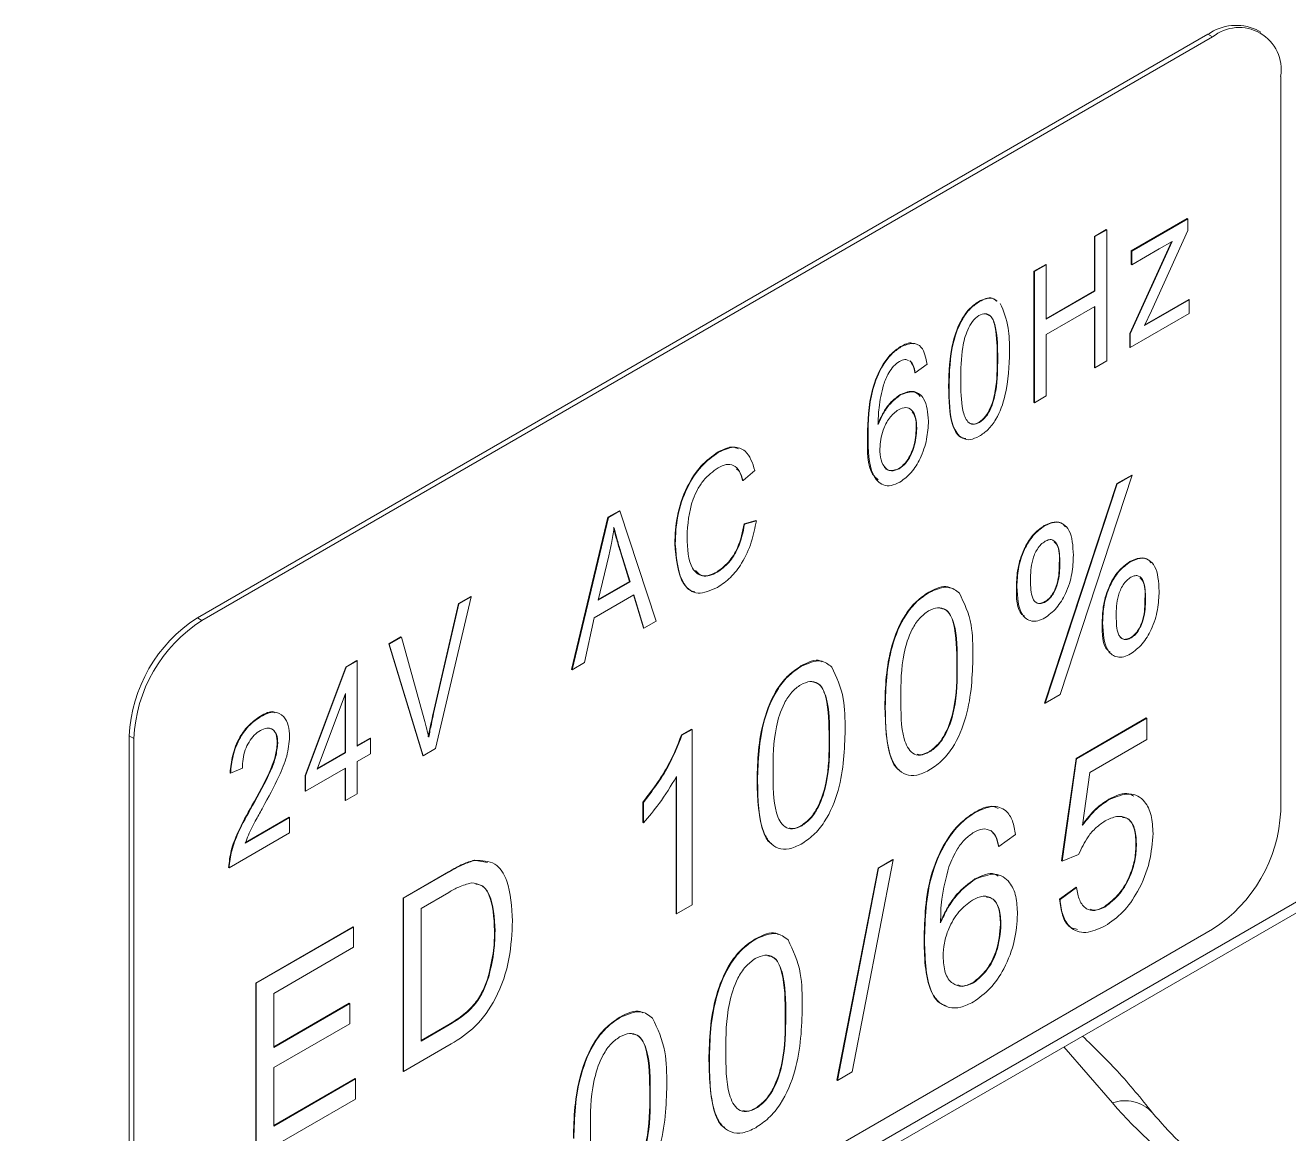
# Model space of a CAD drawing. Header units: millimetres. Extents: x 57 to 386, y 23 to 272.
# Drawn here: x 238.02 to 257.68, y 68.66 to 85.9 of the extents above; entities that cross this region are included whole.
import ezdxf

# ---------------------------------------------------------------- set-up
doc = ezdxf.new("R2010")
doc.units = ezdxf.units.MM

msp = doc.modelspace()

# ---------------------------------------------------------------- linework, layer by layer
at = {"color": 7, "lineweight": 5}
for p, q in [((256.423, 85.762), (240.697, 76.683)), ((256.423, 85.762), (256.494, 85.721)), ((257.244, 85.795), (257.173, 85.836)), ((256.494, 85.721), (240.768, 76.642)), ((257.555, 73.677), (257.555, 85.108)), ((255.229, 82.392), (256.101, 82.896)), ((255.236, 82.388), (256.108, 82.892)), ((256.108, 82.892), (256.101, 82.896)), ((256.108, 82.892), (256.108, 82.712)), ((254.657, 82.619), (254.841, 82.725)), ((254.657, 81.771), (254.657, 82.619)), ((254.664, 82.615), (254.657, 82.619)), ((254.664, 82.615), (254.848, 82.721)), ((254.664, 81.767), (254.664, 82.615)), ((254.848, 82.721), (254.841, 82.725)), ((254.848, 82.721), (254.848, 80.68)), ((256.108, 82.712), (255.543, 81.461)), ((255.206, 81.107), (255.856, 82.534)), ((255.213, 81.103), (255.868, 82.541)), ((255.229, 82.18), (255.229, 82.392)), ((255.236, 82.388), (255.229, 82.392)), ((255.666, 82.424), (255.236, 82.176)), ((255.236, 82.176), (255.236, 82.388)), ((255.868, 82.541), (255.666, 82.424)), ((253.716, 82.076), (253.9, 82.182)), ((253.716, 80.034), (253.716, 82.076)), ((253.723, 82.072), (253.716, 82.076)), ((253.723, 82.072), (253.907, 82.178)), ((253.723, 80.03), (253.723, 82.072)), ((253.907, 82.178), (253.9, 82.182)), ((253.907, 82.178), (253.907, 81.329)), ((255.236, 82.176), (255.229, 82.18)), ((252.866, 81.603), (252.859, 81.607)), ((253.907, 81.338), (254.657, 81.771)), ((253.907, 81.329), (254.664, 81.767)), ((254.664, 81.767), (254.657, 81.771)), ((255.647, 81.361), (256.124, 81.637)), ((255.654, 81.357), (256.131, 81.633)), ((256.131, 81.633), (256.124, 81.637)), ((256.131, 81.633), (256.131, 81.421)), ((254.664, 81.528), (253.907, 81.091)), ((254.657, 80.578), (254.657, 81.524)), ((254.664, 80.574), (254.664, 81.528)), ((256.131, 81.421), (255.213, 80.89)), ((255.543, 81.461), (255.434, 81.23)), ((255.434, 81.23), (255.654, 81.357)), ((255.439, 81.241), (255.647, 81.361)), ((255.654, 81.357), (255.647, 81.361)), ((253.907, 81.091), (253.907, 80.136)), ((255.206, 80.895), (255.206, 81.107)), ((255.213, 81.103), (255.206, 81.107)), ((255.213, 80.89), (255.213, 81.103)), ((251.645, 80.899), (251.638, 80.903)), ((255.213, 80.89), (255.206, 80.895)), ((251.794, 80.676), (251.786, 80.68)), ((252.052, 80.63), (251.868, 80.497)), ((253.144, 80.725), (253.151, 80.721)), ((254.848, 80.68), (254.664, 80.574)), ((251.868, 80.497), (251.861, 80.501)), ((254.664, 80.574), (254.657, 80.578)), ((252.394, 80.283), (252.387, 80.287)), ((251.644, 80.156), (251.637, 80.16)), ((253.723, 80.03), (253.716, 80.034)), ((253.907, 80.136), (253.723, 80.03)), ((251.884, 79.635), (251.891, 79.631)), ((252.862, 79.727), (252.869, 79.723)), ((251.133, 79.503), (251.126, 79.508)), ((248.809, 79.261), (248.802, 79.265)), ((249.373, 78.977), (249.189, 78.818)), ((251.612, 79.005), (251.619, 79.001)), ((255.244, 78.902), (254.121, 75.489)), ((255.005, 78.772), (255.237, 78.906)), ((255.012, 78.768), (255.244, 78.902)), ((255.244, 78.902), (255.237, 78.906)), ((249.189, 78.818), (249.182, 78.822)), ((253.882, 75.359), (255.005, 78.772)), ((253.889, 75.355), (255.012, 78.768)), ((255.012, 78.768), (255.005, 78.772)), ((247.086, 78.248), (247.265, 78.351)), ((247.093, 78.244), (247.272, 78.347)), ((247.272, 78.347), (247.265, 78.351)), ((247.272, 78.347), (247.837, 76.632)), ((246.521, 75.881), (247.086, 78.248)), ((246.528, 75.877), (247.093, 78.244)), ((247.093, 78.244), (247.086, 78.248)), ((249.205, 78.146), (249.388, 78.199)), ((249.212, 78.142), (249.205, 78.146)), ((249.212, 78.142), (249.396, 78.195)), ((249.396, 78.195), (249.388, 78.199)), ((253.881, 78.115), (253.874, 78.119)), ((247.424, 77.25), (247.276, 77.726)), ((247.276, 77.726), (247.283, 77.722)), ((247.431, 77.246), (247.283, 77.722)), ((248.133, 77.837), (248.126, 77.842)), ((247.1, 77.649), (246.934, 76.959)), ((254.11, 77.537), (254.117, 77.533)), ((255.213, 77.554), (255.206, 77.558)), ((248.786, 77.393), (248.779, 77.397)), ((246.934, 76.959), (247.431, 77.246)), ((246.936, 76.969), (247.424, 77.25)), ((247.424, 77.25), (247.431, 77.246)), ((252.085, 77.079), (252.078, 77.083)), ((253.45, 77.169), (253.443, 77.173)), ((244.367, 75.198), (244.76, 76.906)), ((244.374, 75.194), (244.767, 76.902)), ((244.958, 77.012), (244.401, 74.649)), ((244.76, 76.906), (244.951, 77.016)), ((244.767, 76.902), (244.76, 76.906)), ((244.767, 76.902), (244.958, 77.012)), ((244.958, 77.012), (244.951, 77.016)), ((247.491, 77.043), (246.874, 76.686)), ((247.639, 76.526), (247.486, 77.04)), ((247.646, 76.522), (247.491, 77.043)), ((253.887, 76.937), (253.894, 76.933)), ((255.443, 76.979), (255.45, 76.975)), ((240.697, 76.683), (240.768, 76.642)), ((246.874, 76.686), (246.719, 75.987)), ((247.646, 76.522), (247.639, 76.526)), ((247.837, 76.632), (247.646, 76.522)), ((254.784, 76.609), (254.777, 76.613)), ((243.676, 76.28), (243.865, 76.389)), ((243.683, 76.276), (243.872, 76.385)), ((243.872, 76.385), (243.865, 76.389)), ((243.872, 76.385), (244.226, 75.108)), ((255.222, 76.378), (255.229, 76.374)), ((244.205, 74.544), (243.676, 76.28)), ((243.683, 76.276), (243.676, 76.28)), ((244.212, 74.539), (243.683, 76.276)), ((242.375, 74.23), (243.005, 75.919)), ((242.382, 74.225), (243.012, 75.915)), ((243.005, 75.919), (243.178, 76.019)), ((243.012, 75.915), (243.005, 75.919)), ((243.012, 75.915), (243.185, 76.015)), ((243.185, 76.015), (243.178, 76.019)), ((243.185, 76.015), (243.185, 74.689)), ((246.719, 75.987), (246.528, 75.877)), ((250.097, 75.931), (250.09, 75.935)), ((252.516, 75.953), (252.523, 75.949)), ((246.528, 75.877), (246.521, 75.881)), ((243.002, 75.506), (242.563, 74.33)), ((243.002, 74.583), (243.002, 75.506)), ((242.995, 74.587), (242.995, 75.487)), ((251.402, 75.3), (251.395, 75.305)), ((253.889, 75.355), (253.882, 75.359)), ((254.121, 75.489), (253.889, 75.355)), ((241.684, 75.148), (241.677, 75.152)), ((244.374, 75.194), (244.367, 75.198)), ((254.371, 74.496), (255.464, 75.127)), ((254.378, 74.492), (255.471, 75.123)), ((255.471, 75.123), (255.464, 75.127)), ((255.471, 75.123), (255.471, 74.789)), ((248.231, 74.862), (248.388, 74.952)), ((248.238, 74.858), (248.396, 74.948)), ((248.396, 74.948), (248.388, 74.952)), ((248.396, 74.948), (248.396, 72.219)), ((239.636, 74.846), (239.636, 63.414)), ((239.636, 74.846), (239.707, 74.805)), ((239.707, 74.805), (239.707, 63.374)), ((241.948, 74.733), (241.941, 74.737)), ((243.185, 74.698), (243.385, 74.813)), ((243.185, 74.689), (243.392, 74.809)), ((243.392, 74.809), (243.385, 74.813)), ((243.392, 74.809), (243.392, 74.57)), ((248.238, 74.858), (248.231, 74.862)), ((250.528, 74.805), (250.535, 74.801)), ((255.471, 74.789), (254.587, 74.279)), ((242.563, 74.33), (243.002, 74.583)), ((242.567, 74.34), (242.995, 74.587)), ((242.995, 74.587), (243.002, 74.583)), ((243.392, 74.57), (243.185, 74.451)), ((244.212, 74.539), (244.205, 74.544)), ((244.401, 74.649), (244.212, 74.539)), ((252.083, 74.601), (252.09, 74.597)), ((241.397, 74.346), (241.213, 74.267)), ((243.002, 74.345), (242.382, 73.987)), ((242.995, 73.845), (242.995, 74.341)), ((243.002, 73.841), (243.002, 74.345)), ((243.185, 74.451), (243.185, 73.947)), ((254.146, 72.902), (254.371, 74.496)), ((254.153, 72.898), (254.378, 74.492)), ((254.378, 74.492), (254.371, 74.496)), ((241.213, 74.267), (241.206, 74.271)), ((242.375, 73.991), (242.375, 74.23)), ((242.382, 74.225), (242.375, 74.23)), ((242.382, 73.987), (242.382, 74.225)), ((248.146, 72.083), (248.146, 74.203)), ((248.153, 72.079), (248.153, 74.214)), ((249.414, 74.153), (249.407, 74.157)), ((254.587, 74.279), (254.471, 73.456)), ((242.382, 73.987), (242.375, 73.991)), ((243.185, 73.947), (243.002, 73.841)), ((241.553, 73.762), (241.546, 73.766)), ((243.002, 73.841), (242.995, 73.845)), ((247.631, 73.5), (247.631, 73.815)), ((247.638, 73.811), (247.631, 73.815)), ((247.638, 73.496), (247.638, 73.811)), ((254.886, 73.857), (254.879, 73.861)), ((241.443, 73.18), (242.132, 73.577)), ((241.447, 73.19), (242.125, 73.581)), ((242.132, 73.577), (242.125, 73.581)), ((242.132, 73.577), (242.132, 73.339)), ((252.801, 73.656), (252.794, 73.66)), ((242.132, 73.339), (241.19, 72.795)), ((247.638, 73.496), (247.631, 73.5)), ((250.095, 73.453), (250.102, 73.449)), ((253.052, 73.369), (253.045, 73.373)), ((253.427, 73.312), (253.17, 73.127)), ((255.31, 73.167), (255.303, 73.171)), ((237.901, 60.779), (259.219, 73.086)), ((253.17, 73.127), (253.163, 73.131)), ((254.411, 73.004), (254.153, 72.898)), ((237.797, 60.551), (259.116, 72.857)), ((241.19, 72.795), (241.183, 72.799)), ((245.005, 72.915), (245.213, 72.877)), ((245.012, 72.911), (245.005, 72.915)), ((250.65, 69.49), (251.289, 72.792)), ((250.657, 69.486), (251.296, 72.787)), ((251.527, 72.921), (250.888, 69.62)), ((251.289, 72.792), (251.52, 72.925)), ((251.296, 72.787), (251.289, 72.792)), ((251.296, 72.787), (251.527, 72.921)), ((251.527, 72.921), (251.52, 72.925)), ((254.153, 72.898), (254.146, 72.902)), ((243.897, 72.325), (244.606, 72.734)), ((243.904, 72.321), (244.613, 72.73)), ((244.613, 72.73), (244.606, 72.734)), ((252.801, 72.617), (252.794, 72.621)), ((244.609, 72.413), (244.177, 72.163)), ((254.114, 72.307), (254.371, 72.492)), ((254.121, 72.303), (254.378, 72.488)), ((254.378, 72.488), (254.371, 72.492)), ((243.897, 69.63), (243.897, 72.325)), ((243.904, 72.321), (243.897, 72.325)), ((243.904, 69.626), (243.904, 72.321)), ((244.177, 72.163), (244.177, 70.099)), ((248.396, 72.219), (248.153, 72.079)), ((254.121, 72.303), (254.114, 72.307)), ((254.818, 72.185), (254.811, 72.189)), ((248.153, 72.079), (248.146, 72.083)), ((240.768, 62.761), (256.494, 71.84)), ((241.606, 71.002), (243.122, 71.877)), ((241.613, 70.998), (243.129, 71.873)), ((243.129, 71.873), (243.122, 71.877)), ((243.129, 71.873), (243.129, 71.558)), ((245.322, 71.818), (245.329, 71.814)), ((253.195, 71.919), (253.202, 71.915)), ((249.389, 71.686), (249.382, 71.69)), ((252.013, 71.661), (252.006, 71.665)), ((243.129, 71.558), (241.886, 70.841)), ((241.606, 68.308), (241.606, 71.002)), ((241.613, 70.998), (241.606, 71.002)), ((241.613, 68.304), (241.613, 70.998)), ((245.224, 71.103), (245.231, 71.099)), ((252.769, 71.01), (252.776, 71.006)), ((241.886, 70.841), (241.886, 70.001)), ((241.886, 70.009), (243.061, 70.687)), ((241.886, 70.001), (243.068, 70.683)), ((243.068, 70.683), (243.061, 70.687)), ((243.068, 70.683), (243.068, 70.368)), ((247.28, 70.469), (247.273, 70.473)), ((249.846, 70.492), (249.853, 70.488)), ((243.068, 70.368), (241.886, 69.686)), ((244.177, 70.107), (244.609, 70.356)), ((244.177, 70.099), (244.617, 70.352)), ((244.609, 70.356), (244.617, 70.352)), ((244.645, 70.054), (243.904, 69.626)), ((248.664, 69.8), (248.657, 69.804)), ((241.886, 69.686), (241.886, 68.776)), ((243.904, 69.626), (243.897, 69.63)), ((250.888, 69.62), (250.657, 69.486)), ((241.886, 68.784), (243.152, 69.515)), ((241.886, 68.776), (243.159, 69.511)), ((243.159, 69.511), (243.152, 69.515)), ((243.159, 69.511), (243.159, 69.196)), ((250.657, 69.486), (250.65, 69.49)), ((247.737, 69.275), (247.744, 69.271)), ((243.159, 69.196), (241.613, 68.304)), ((249.387, 69.058), (249.394, 69.054))]:
    msp.add_line(p, q, dxfattribs=at)
at = {"color": 8, "lineweight": 5}
msp.add_line((254.936, 69.138), (254.18, 70.008), dxfattribs=at)
at = {"color": 7, "lineweight": 5}
for centre, radius, start, end in [((256.863, 85.148), 0.754, 65.6931, 125.6175), ((256.908, 85.213), 0.655, 350.7862, 129.2033), ((241.939, 74.741), 2.305, 122.6055, 177.3946), ((242.01, 74.7), 2.305, 122.6055, 177.3946), ((255.252, 73.781), 2.305, 302.6056, 357.3944)]:
    msp.add_arc(centre, radius, start, end, dxfattribs=at)
at = {"color": 8, "lineweight": 5}
for centre, radius, start, end in [((255.133, 68.59), 0.582, 42.7503, 109.773), ((260.383, 73.867), 7.214, 220.9669, 249.7411)]:
    msp.add_arc(centre, radius, start, end, dxfattribs=at)
at = {"color": 7, "lineweight": 5}
for points, knots in [([(252.387, 80.287), (252.393, 80.51), (252.401, 80.845), (252.553, 81.289), (252.716, 81.51), (252.811, 81.575), (252.859, 81.607)], [0, 0, 0, 0, 0.500825, 0.749966, 0.874904, 1, 1, 1, 1]), ([(252.394, 80.283), (252.4, 80.506), (252.408, 80.841), (252.56, 81.285), (252.723, 81.506), (252.818, 81.571), (252.866, 81.603)], [0, 0, 0, 0, 0.500825, 0.749966, 0.874904, 1, 1, 1, 1]), ([(252.859, 81.607), (252.895, 81.625), (252.968, 81.661), (253.069, 81.668), (253.113, 81.63), (253.133, 81.613)], [0, 0, 0, 0, 0.3457415, 0.6911327, 1, 1, 1, 1]), ([(252.866, 81.603), (252.902, 81.621), (252.975, 81.657), (253.076, 81.664), (253.12, 81.626), (253.141, 81.609)], [0, 0, 0, 0, 0.3457415, 0.6911327, 1, 1, 1, 1]), ([(253.151, 80.721), (253.151, 80.886), (253.15, 81.134), (253.07, 81.367), (252.966, 81.43), (252.894, 81.401), (252.858, 81.387)], [0, 0, 0, 0, 0.501799, 0.750891, 0.875751, 1, 1, 1, 1]), ([(253.144, 80.725), (253.143, 80.887), (253.14, 81.13), (253.07, 81.374), (252.993, 81.402), (252.972, 81.41)], [0, 0, 0, 0, 0.593064, 0.887459, 1, 1, 1, 1]), ([(253.191, 81.576), (253.242, 81.455), (253.333, 81.239), (253.334, 80.953), (253.335, 80.826)], [0, 0, 0, 0, 0.558334, 1, 1, 1, 1]), ([(252.858, 81.387), (252.823, 81.359), (252.752, 81.303), (252.656, 81.118), (252.579, 80.8), (252.578, 80.554), (252.578, 80.39)], [0, 0, 0, 0, 0.123928, 0.248889, 0.49822, 1, 1, 1, 1]), ([(251.126, 79.508), (251.13, 79.744), (251.134, 80.099), (251.316, 80.567), (251.487, 80.798), (251.588, 80.868), (251.638, 80.903)], [0, 0, 0, 0, 0.500797, 0.749811, 0.874897, 1, 1, 1, 1]), ([(251.133, 79.503), (251.137, 79.74), (251.141, 80.095), (251.323, 80.563), (251.494, 80.794), (251.595, 80.864), (251.645, 80.899)], [0, 0, 0, 0, 0.500797, 0.749811, 0.874897, 1, 1, 1, 1]), ([(251.638, 80.903), (251.704, 80.937), (251.782, 80.979), (251.835, 80.95), (251.844, 80.946)], [0, 0, 0, 0, 0.832309, 1, 1, 1, 1]), ([(251.645, 80.899), (251.707, 80.926), (251.831, 80.979), (252.002, 80.894), (252.033, 80.73), (252.052, 80.63)], [0, 0, 0, 0, 0.2800456, 0.5601428, 1, 1, 1, 1]), ([(253.335, 80.826), (253.329, 80.603), (253.32, 80.269), (253.169, 79.825), (253.006, 79.604), (252.911, 79.54), (252.863, 79.508)], [0, 0, 0, 0, 0.500803, 0.749939, 0.874878, 1, 1, 1, 1]), ([(251.623, 80.674), (251.592, 80.651), (251.529, 80.607), (251.437, 80.473), (251.398, 80.37), (251.374, 80.307)], [0, 0, 0, 0, 0.279622, 0.559604, 1, 1, 1, 1]), ([(251.762, 80.686), (251.745, 80.694), (251.706, 80.714), (251.652, 80.688), (251.623, 80.674)], [0, 0, 0, 0, 0.446316, 1, 1, 1, 1]), ([(251.861, 80.501), (251.854, 80.541), (251.84, 80.613), (251.803, 80.659), (251.786, 80.68)], [0, 0, 0, 0, 0.560705, 1, 1, 1, 1]), ([(251.868, 80.497), (251.861, 80.537), (251.847, 80.609), (251.81, 80.655), (251.794, 80.676)], [0, 0, 0, 0, 0.560705, 1, 1, 1, 1]), ([(252.862, 79.727), (252.897, 79.755), (252.968, 79.81), (253.065, 79.995), (253.143, 80.314), (253.144, 80.561), (253.144, 80.725)], [0, 0, 0, 0, 0.123982, 0.248923, 0.498254, 1, 1, 1, 1]), ([(252.869, 79.723), (252.904, 79.75), (252.975, 79.806), (253.072, 79.991), (253.15, 80.31), (253.151, 80.556), (253.151, 80.721)], [0, 0, 0, 0, 0.123982, 0.248923, 0.498254, 1, 1, 1, 1]), ([(251.374, 80.307), (251.346, 80.187), (251.295, 79.972), (251.293, 79.777), (251.292, 79.69)], [0, 0, 0, 0, 0.559041, 1, 1, 1, 1]), ([(252.656, 79.473), (252.636, 79.475), (252.536, 79.487), (252.397, 79.75), (252.391, 80.072), (252.387, 80.287)], [0, 0, 0, 0, 0.073515, 0.38099, 1, 1, 1, 1]), ([(252.863, 79.508), (252.816, 79.486), (252.721, 79.442), (252.561, 79.479), (252.399, 79.733), (252.396, 80.063), (252.394, 80.283)], [0, 0, 0, 0, 0.125011, 0.250071, 0.498952, 1, 1, 1, 1]), ([(252.578, 80.39), (252.578, 80.225), (252.579, 79.977), (252.658, 79.745), (252.761, 79.68), (252.833, 79.709), (252.869, 79.723)], [0, 0, 0, 0, 0.501775, 0.750881, 0.875779, 1, 1, 1, 1]), ([(251.285, 79.695), (251.307, 79.747), (251.351, 79.853), (251.467, 80.03), (251.573, 80.111), (251.637, 80.16)], [0, 0, 0, 0, 0.281176, 0.561978, 1, 1, 1, 1]), ([(251.292, 79.69), (251.314, 79.743), (251.358, 79.849), (251.474, 80.026), (251.58, 80.107), (251.644, 80.156)], [0, 0, 0, 0, 0.281176, 0.561978, 1, 1, 1, 1]), ([(251.637, 80.16), (251.713, 80.189), (251.842, 80.238), (251.917, 80.16), (251.947, 80.128)], [0, 0, 0, 0, 0.587786, 1, 1, 1, 1]), ([(251.644, 80.156), (251.718, 80.181), (251.865, 80.232), (252.044, 80.083), (252.063, 79.873), (252.075, 79.745)], [0, 0, 0, 0, 0.2786527, 0.5596604, 1, 1, 1, 1]), ([(251.607, 79.922), (251.558, 79.883), (251.459, 79.803), (251.338, 79.566), (251.325, 79.41), (251.317, 79.315)], [0, 0, 0, 0, 0.278781, 0.55975, 1, 1, 1, 1]), ([(251.891, 79.631), (251.889, 79.689), (251.884, 79.803), (251.825, 79.92), (251.727, 79.972), (251.647, 79.939), (251.607, 79.922)], [0, 0, 0, 0, 0.281177, 0.561008, 0.780869, 1, 1, 1, 1]), ([(251.884, 79.635), (251.883, 79.694), (251.882, 79.797), (251.838, 79.863), (251.82, 79.891)], [0, 0, 0, 0, 0.573284, 1, 1, 1, 1]), ([(251.612, 79.005), (251.646, 79.031), (251.714, 79.083), (251.79, 79.211), (251.871, 79.4), (251.879, 79.539), (251.884, 79.635)], [0, 0, 0, 0, 0.185986, 0.372943, 0.560256, 1, 1, 1, 1]), ([(251.619, 79.001), (251.653, 79.027), (251.721, 79.079), (251.797, 79.206), (251.878, 79.396), (251.886, 79.534), (251.891, 79.631)], [0, 0, 0, 0, 0.185986, 0.372943, 0.560256, 1, 1, 1, 1]), ([(252.075, 79.745), (252.069, 79.652), (252.057, 79.466), (251.965, 79.182), (251.813, 78.93), (251.69, 78.84), (251.629, 78.795)], [0, 0, 0, 0, 0.280803, 0.561114, 0.780606, 1, 1, 1, 1]), ([(252.745, 79.707), (252.75, 79.704), (252.78, 79.687), (252.824, 79.708), (252.862, 79.727)], [0, 0, 0, 0, 0.15515, 1, 1, 1, 1]), ([(251.293, 78.83), (251.261, 78.858), (251.114, 78.988), (251.121, 79.279), (251.126, 79.508)], [0, 0, 0, 0, 0.214801, 1, 1, 1, 1]), ([(251.629, 78.795), (251.582, 78.773), (251.49, 78.729), (251.327, 78.747), (251.142, 78.965), (251.137, 79.288), (251.133, 79.503)], [0, 0, 0, 0, 0.125286, 0.250518, 0.499571, 1, 1, 1, 1]), ([(248.126, 77.842), (248.132, 77.981), (248.144, 78.259), (248.285, 78.692), (248.524, 79.066), (248.709, 79.199), (248.802, 79.265)], [0, 0, 0, 0, 0.281019, 0.560858, 0.780458, 1, 1, 1, 1]), ([(248.133, 77.837), (248.139, 77.977), (248.151, 78.255), (248.292, 78.688), (248.531, 79.062), (248.716, 79.195), (248.809, 79.261)], [0, 0, 0, 0, 0.281019, 0.560858, 0.780458, 1, 1, 1, 1]), ([(248.802, 79.265), (248.883, 79.306), (249, 79.365), (249.085, 79.326), (249.111, 79.314)], [0, 0, 0, 0, 0.694857, 1, 1, 1, 1]), ([(248.809, 79.261), (248.887, 79.296), (249.045, 79.366), (249.273, 79.281), (249.335, 79.092), (249.373, 78.977)], [0, 0, 0, 0, 0.280083, 0.560196, 1, 1, 1, 1]), ([(251.317, 79.315), (251.32, 79.255), (251.326, 79.133), (251.392, 79.014), (251.492, 78.953), (251.577, 78.985), (251.619, 79.001)], [0, 0, 0, 0, 0.281068, 0.561091, 0.781245, 1, 1, 1, 1]), ([(249.189, 78.818), (249.173, 78.869), (249.141, 78.97), (249.052, 79.064), (248.93, 79.08), (248.844, 79.039), (248.801, 79.018)], [0, 0, 0, 0, 0.280771, 0.560436, 0.780016, 1, 1, 1, 1]), ([(251.386, 79.042), (251.39, 79.034), (251.411, 78.992), (251.488, 78.959), (251.571, 78.99), (251.612, 79.005)], [0, 0, 0, 0, 0.104006, 0.553431, 1, 1, 1, 1]), ([(248.801, 79.018), (248.721, 78.961), (248.601, 78.874), (248.478, 78.683), (248.342, 78.378), (248.328, 78.137), (248.317, 77.944)], [0, 0, 0, 0, 0.249483, 0.37515, 0.50097, 1, 1, 1, 1]), ([(249.182, 78.822), (249.168, 78.876), (249.149, 78.95), (249.102, 78.991), (249.088, 79.002)], [0, 0, 0, 0, 0.7218678, 1, 1, 1, 1]), ([(247.182, 78.083), (247.17, 78.003), (247.148, 77.86), (247.115, 77.714), (247.1, 77.649)], [0, 0, 0, 0, 0.55999, 1, 1, 1, 1]), ([(247.276, 77.726), (247.255, 77.792), (247.219, 77.91), (247.189, 78.033), (247.175, 78.087)], [0, 0, 0, 0, 0.560009, 1, 1, 1, 1]), ([(247.283, 77.722), (247.262, 77.788), (247.226, 77.906), (247.196, 78.029), (247.182, 78.083)], [0, 0, 0, 0, 0.560009, 1, 1, 1, 1]), ([(248.779, 77.397), (248.842, 77.442), (248.967, 77.533), (249.141, 77.816), (249.181, 78.021), (249.205, 78.146)], [0, 0, 0, 0, 0.2798, 0.559781, 1, 1, 1, 1]), ([(248.786, 77.393), (248.849, 77.438), (248.974, 77.529), (249.148, 77.812), (249.188, 78.017), (249.212, 78.142)], [0, 0, 0, 0, 0.2798, 0.559781, 1, 1, 1, 1]), ([(249.396, 78.195), (249.374, 78.085), (249.331, 77.866), (249.191, 77.55), (248.997, 77.297), (248.861, 77.204), (248.792, 77.157)], [0, 0, 0, 0, 0.280747, 0.560276, 0.780036, 1, 1, 1, 1]), ([(253.443, 77.173), (253.447, 77.265), (253.453, 77.448), (253.54, 77.731), (253.691, 77.984), (253.813, 78.074), (253.874, 78.119)], [0, 0, 0, 0, 0.2811732, 0.5609384, 0.7808373, 1, 1, 1, 1]), ([(253.45, 77.169), (253.454, 77.26), (253.46, 77.443), (253.547, 77.727), (253.698, 77.98), (253.82, 78.07), (253.881, 78.115)], [0, 0, 0, 0, 0.2811732, 0.5609384, 0.7808373, 1, 1, 1, 1]), ([(253.874, 78.119), (253.927, 78.143), (254.034, 78.19), (254.149, 78.167), (254.191, 78.115), (254.205, 78.098)], [0, 0, 0, 0, 0.403333, 0.80703, 1, 1, 1, 1]), ([(253.881, 78.115), (253.935, 78.14), (254.042, 78.188), (254.175, 78.15), (254.311, 78.007), (254.322, 77.802), (254.329, 77.658)], [0, 0, 0, 0, 0.186704, 0.373577, 0.560666, 1, 1, 1, 1]), ([(248.317, 77.944), (248.324, 77.759), (248.335, 77.483), (248.52, 77.328), (248.666, 77.333), (248.746, 77.373), (248.786, 77.393)], [0, 0, 0, 0, 0.499502, 0.748861, 0.874363, 1, 1, 1, 1]), ([(253.889, 77.875), (253.867, 77.86), (253.823, 77.83), (253.748, 77.731), (253.665, 77.527), (253.663, 77.373), (253.662, 77.27)], [0, 0, 0, 0, 0.125332, 0.250808, 0.499515, 1, 1, 1, 1]), ([(254.117, 77.533), (254.116, 77.635), (254.114, 77.787), (254.03, 77.894), (253.955, 77.906), (253.911, 77.885), (253.889, 77.875)], [0, 0, 0, 0, 0.500301, 0.749218, 0.874685, 1, 1, 1, 1]), ([(254.11, 77.537), (254.113, 77.644), (254.117, 77.784), (254.047, 77.849), (254.032, 77.864)], [0, 0, 0, 0, 0.771278, 1, 1, 1, 1]), ([(248.44, 77.087), (248.411, 77.095), (248.34, 77.115), (248.174, 77.315), (248.147, 77.608), (248.126, 77.842)], [0, 0, 0, 0, 0.118892, 0.296373, 1, 1, 1, 1]), ([(248.792, 77.157), (248.685, 77.11), (248.524, 77.038), (248.359, 77.105), (248.178, 77.304), (248.153, 77.601), (248.133, 77.837)], [0, 0, 0, 0, 0.249372, 0.375042, 0.500927, 1, 1, 1, 1]), ([(254.329, 77.658), (254.326, 77.563), (254.319, 77.374), (254.228, 77.082), (254.073, 76.823), (253.947, 76.729), (253.885, 76.682)], [0, 0, 0, 0, 0.281179, 0.560879, 0.780859, 1, 1, 1, 1]), ([(253.887, 76.937), (253.909, 76.952), (253.952, 76.982), (254.026, 77.081), (254.107, 77.282), (254.109, 77.435), (254.11, 77.537)], [0, 0, 0, 0, 0.1252676, 0.2507018, 0.499592, 1, 1, 1, 1]), ([(253.894, 76.933), (253.916, 76.948), (253.959, 76.978), (254.033, 77.077), (254.114, 77.278), (254.116, 77.431), (254.117, 77.533)], [0, 0, 0, 0, 0.1252676, 0.2507018, 0.499592, 1, 1, 1, 1]), ([(254.777, 76.613), (254.78, 76.704), (254.787, 76.887), (254.873, 77.17), (255.023, 77.422), (255.145, 77.513), (255.206, 77.558)], [0, 0, 0, 0, 0.281166, 0.560936, 0.780863, 1, 1, 1, 1]), ([(254.784, 76.609), (254.787, 76.7), (254.794, 76.883), (254.88, 77.166), (255.03, 77.418), (255.152, 77.509), (255.213, 77.554)], [0, 0, 0, 0, 0.281166, 0.560936, 0.780863, 1, 1, 1, 1]), ([(255.206, 77.558), (255.259, 77.582), (255.365, 77.629), (255.482, 77.608), (255.526, 77.555), (255.54, 77.538)], [0, 0, 0, 0, 0.400325, 0.801047, 1, 1, 1, 1]), ([(255.213, 77.554), (255.266, 77.578), (255.374, 77.627), (255.508, 77.592), (255.644, 77.449), (255.655, 77.243), (255.663, 77.099)], [0, 0, 0, 0, 0.18666, 0.373506, 0.560636, 1, 1, 1, 1]), ([(248.449, 77.42), (248.48, 77.386), (248.534, 77.328), (248.66, 77.338), (248.74, 77.377), (248.779, 77.397)], [0, 0, 0, 0, 0.398791, 0.699233, 1, 1, 1, 1]), ([(253.662, 77.27), (253.664, 77.169), (253.666, 77.041), (253.724, 76.936), (253.77, 76.907), (253.828, 76.901), (253.872, 76.922), (253.894, 76.933)], [0, 0, 0, 0, 0.4992865, 0.6243882, 0.7495974, 0.8749279, 1, 1, 1, 1]), ([(255.224, 77.316), (255.202, 77.301), (255.158, 77.271), (255.082, 77.172), (254.998, 76.968), (254.997, 76.814), (254.996, 76.71)], [0, 0, 0, 0, 0.1253519, 0.2508588, 0.4995266, 1, 1, 1, 1]), ([(255.45, 76.975), (255.449, 77.076), (255.448, 77.228), (255.365, 77.335), (255.29, 77.346), (255.246, 77.326), (255.224, 77.316)], [0, 0, 0, 0, 0.500381, 0.749207, 0.874696, 1, 1, 1, 1]), ([(255.443, 76.979), (255.446, 77.086), (255.45, 77.225), (255.381, 77.29), (255.365, 77.305)], [0, 0, 0, 0, 0.769039, 1, 1, 1, 1]), ([(251.395, 75.305), (251.403, 75.609), (251.415, 76.066), (251.654, 76.672), (251.885, 76.954), (252.014, 77.04), (252.078, 77.083)], [0, 0, 0, 0, 0.500581, 0.749495, 0.874633, 1, 1, 1, 1]), ([(251.402, 75.3), (251.41, 75.605), (251.422, 76.062), (251.661, 76.668), (251.892, 76.95), (252.021, 77.036), (252.085, 77.079)], [0, 0, 0, 0, 0.500581, 0.749495, 0.874633, 1, 1, 1, 1]), ([(252.078, 77.083), (252.188, 77.138), (252.316, 77.203), (252.399, 77.152), (252.41, 77.145)], [0, 0, 0, 0, 0.861816, 1, 1, 1, 1]), ([(252.085, 77.079), (252.191, 77.124), (252.381, 77.206), (252.503, 77.109), (252.557, 77.066)], [0, 0, 0, 0, 0.558637, 1, 1, 1, 1]), ([(253.566, 76.713), (253.553, 76.721), (253.44, 76.79), (253.442, 76.993), (253.443, 77.173)], [0, 0, 0, 0, 0.113336, 1, 1, 1, 1]), ([(253.885, 76.682), (253.848, 76.665), (253.776, 76.63), (253.645, 76.628), (253.471, 76.754), (253.458, 77.003), (253.45, 77.169)], [0, 0, 0, 0, 0.125611, 0.251166, 0.501017, 1, 1, 1, 1]), ([(255.663, 77.099), (255.659, 77.005), (255.652, 76.816), (255.562, 76.523), (255.407, 76.263), (255.281, 76.169), (255.218, 76.122)], [0, 0, 0, 0, 0.281182, 0.560899, 0.780934, 1, 1, 1, 1]), ([(252.557, 77.066), (252.63, 76.912), (252.762, 76.637), (252.764, 76.256), (252.765, 76.088)], [0, 0, 0, 0, 0.558093, 1, 1, 1, 1]), ([(253.724, 76.941), (253.737, 76.931), (253.764, 76.909), (253.821, 76.905), (253.865, 76.926), (253.887, 76.937)], [0, 0, 0, 0, 0.309739, 0.655226, 1, 1, 1, 1]), ([(255.222, 76.378), (255.244, 76.393), (255.287, 76.423), (255.36, 76.524), (255.441, 76.724), (255.442, 76.877), (255.443, 76.979)], [0, 0, 0, 0, 0.1252729, 0.250624, 0.4995395, 1, 1, 1, 1]), ([(255.229, 76.374), (255.251, 76.389), (255.295, 76.419), (255.367, 76.52), (255.448, 76.72), (255.449, 76.873), (255.45, 76.975)], [0, 0, 0, 0, 0.1252729, 0.250624, 0.4995395, 1, 1, 1, 1]), ([(252.074, 76.792), (252.025, 76.756), (251.928, 76.686), (251.778, 76.447), (251.645, 76.002), (251.645, 75.666), (251.644, 75.442)], [0, 0, 0, 0, 0.1246215, 0.2496167, 0.4983581, 1, 1, 1, 1]), ([(252.523, 75.949), (252.523, 76.176), (252.523, 76.516), (252.382, 76.809), (252.221, 76.858), (252.123, 76.814), (252.074, 76.792)], [0, 0, 0, 0, 0.501712, 0.750126, 0.875133, 1, 1, 1, 1]), ([(252.516, 75.953), (252.514, 76.176), (252.512, 76.509), (252.389, 76.812), (252.282, 76.829), (252.258, 76.833)], [0, 0, 0, 0, 0.6084341, 0.9096897, 1, 1, 1, 1]), ([(254.996, 76.71), (254.998, 76.608), (255, 76.481), (255.059, 76.377), (255.105, 76.348), (255.163, 76.342), (255.207, 76.363), (255.229, 76.374)], [0, 0, 0, 0, 0.4992461, 0.6243927, 0.7496251, 0.8749149, 1, 1, 1, 1]), ([(254.899, 76.153), (254.887, 76.161), (254.774, 76.23), (254.775, 76.433), (254.777, 76.613)], [0, 0, 0, 0, 0.1137026, 1, 1, 1, 1]), ([(255.218, 76.122), (255.182, 76.105), (255.11, 76.069), (254.979, 76.069), (254.804, 76.194), (254.792, 76.443), (254.784, 76.609)], [0, 0, 0, 0, 0.125624, 0.251194, 0.501047, 1, 1, 1, 1]), ([(255.057, 76.383), (255.071, 76.372), (255.098, 76.35), (255.156, 76.346), (255.2, 76.367), (255.222, 76.378)], [0, 0, 0, 0, 0.317273, 0.658915, 1, 1, 1, 1]), ([(249.407, 74.157), (249.415, 74.462), (249.427, 74.918), (249.666, 75.524), (249.897, 75.807), (250.026, 75.892), (250.09, 75.935)], [0, 0, 0, 0, 0.500581, 0.749494, 0.874633, 1, 1, 1, 1]), ([(249.414, 74.153), (249.422, 74.458), (249.434, 74.914), (249.673, 75.52), (249.904, 75.803), (250.033, 75.888), (250.097, 75.931)], [0, 0, 0, 0, 0.500581, 0.749494, 0.874633, 1, 1, 1, 1]), ([(250.09, 75.935), (250.2, 75.991), (250.328, 76.055), (250.411, 76.004), (250.422, 75.997)], [0, 0, 0, 0, 0.86181, 1, 1, 1, 1]), ([(250.097, 75.931), (250.203, 75.977), (250.393, 76.058), (250.515, 75.961), (250.569, 75.919)], [0, 0, 0, 0, 0.5586327, 1, 1, 1, 1]), ([(250.569, 75.919), (250.642, 75.765), (250.774, 75.489), (250.776, 75.108), (250.777, 74.94)], [0, 0, 0, 0, 0.558093, 1, 1, 1, 1]), ([(252.765, 76.088), (252.757, 75.783), (252.744, 75.327), (252.506, 74.721), (252.275, 74.44), (252.146, 74.355), (252.082, 74.312)], [0, 0, 0, 0, 0.500578, 0.749454, 0.874609, 1, 1, 1, 1]), ([(252.083, 74.601), (252.132, 74.636), (252.228, 74.707), (252.38, 74.945), (252.515, 75.392), (252.516, 75.728), (252.516, 75.953)], [0, 0, 0, 0, 0.124626, 0.2496161, 0.4983688, 1, 1, 1, 1]), ([(252.09, 74.597), (252.139, 74.632), (252.236, 74.703), (252.387, 74.941), (252.522, 75.388), (252.523, 75.724), (252.523, 75.949)], [0, 0, 0, 0, 0.124626, 0.2496161, 0.4983688, 1, 1, 1, 1]), ([(250.535, 74.801), (250.535, 75.029), (250.535, 75.369), (250.394, 75.662), (250.233, 75.711), (250.135, 75.666), (250.086, 75.644)], [0, 0, 0, 0, 0.501712, 0.750127, 0.875133, 1, 1, 1, 1]), ([(250.086, 75.644), (250.037, 75.609), (249.941, 75.538), (249.79, 75.299), (249.657, 74.854), (249.657, 74.518), (249.656, 74.294)], [0, 0, 0, 0, 0.1246215, 0.2496167, 0.4983581, 1, 1, 1, 1]), ([(250.528, 74.805), (250.526, 75.028), (250.524, 75.361), (250.401, 75.664), (250.294, 75.682), (250.27, 75.686)], [0, 0, 0, 0, 0.608435, 0.909692, 1, 1, 1, 1]), ([(251.621, 74.319), (251.609, 74.326), (251.553, 74.36), (251.415, 74.646), (251.404, 75.012), (251.395, 75.305)], [0, 0, 0, 0, 0.04871, 0.23939, 1, 1, 1, 1]), ([(251.644, 75.442), (251.644, 75.214), (251.643, 74.875), (251.784, 74.583), (251.943, 74.531), (252.041, 74.575), (252.09, 74.597)], [0, 0, 0, 0, 0.501688, 0.750131, 0.87513, 1, 1, 1, 1]), ([(241.206, 74.271), (241.215, 74.361), (241.233, 74.541), (241.337, 74.815), (241.502, 75.035), (241.619, 75.113), (241.677, 75.152)], [0, 0, 0, 0, 0.280918, 0.560105, 0.779773, 1, 1, 1, 1]), ([(241.213, 74.267), (241.222, 74.357), (241.24, 74.537), (241.345, 74.811), (241.509, 75.031), (241.626, 75.109), (241.684, 75.148)], [0, 0, 0, 0, 0.280918, 0.560105, 0.779773, 1, 1, 1, 1]), ([(241.677, 75.152), (241.752, 75.195), (241.84, 75.246), (241.899, 75.213), (241.908, 75.208)], [0, 0, 0, 0, 0.8507287, 1, 1, 1, 1]), ([(241.684, 75.148), (241.755, 75.182), (241.897, 75.249), (242.042, 75.163), (242.119, 75.018), (242.127, 74.896), (242.132, 74.835)], [0, 0, 0, 0, 0.279693, 0.558258, 0.7791, 1, 1, 1, 1]), ([(244.226, 75.108), (244.239, 75.056), (244.264, 74.963), (244.287, 74.869), (244.297, 74.827)], [0, 0, 0, 0, 0.560005, 1, 1, 1, 1]), ([(244.29, 74.831), (244.303, 74.899), (244.327, 75.021), (244.355, 75.144), (244.367, 75.198)], [0, 0, 0, 0, 0.559985, 1, 1, 1, 1]), ([(244.297, 74.827), (244.31, 74.895), (244.334, 75.017), (244.362, 75.14), (244.374, 75.194)], [0, 0, 0, 0, 0.559985, 1, 1, 1, 1]), ([(252.082, 74.312), (252.017, 74.281), (251.888, 74.219), (251.718, 74.237), (251.587, 74.327), (251.413, 74.628), (251.407, 75.002), (251.402, 75.3)], [0, 0, 0, 0, 0.124998, 0.24997, 0.375167, 0.500411, 1, 1, 1, 1]), ([(241.677, 74.932), (241.645, 74.91), (241.58, 74.866), (241.497, 74.753), (241.41, 74.572), (241.402, 74.439), (241.397, 74.346)], [0, 0, 0, 0, 0.187, 0.373857, 0.561032, 1, 1, 1, 1]), ([(241.948, 74.733), (241.945, 74.781), (241.938, 74.876), (241.87, 74.955), (241.779, 74.979), (241.711, 74.948), (241.677, 74.932)], [0, 0, 0, 0, 0.280426, 0.559942, 0.779932, 1, 1, 1, 1]), ([(241.941, 74.737), (241.937, 74.784), (241.93, 74.877), (241.88, 74.952), (241.835, 74.959), (241.826, 74.96)], [0, 0, 0, 0, 0.44602, 0.890592, 1, 1, 1, 1]), ([(250.777, 74.94), (250.769, 74.636), (250.756, 74.18), (250.518, 73.574), (250.287, 73.292), (250.158, 73.207), (250.094, 73.164)], [0, 0, 0, 0, 0.500578, 0.749454, 0.874609, 1, 1, 1, 1]), ([(241.546, 73.766), (241.646, 73.944), (241.786, 74.191), (241.918, 74.528), (241.933, 74.667), (241.941, 74.737)], [0, 0, 0, 0, 0.5606038, 0.7806393, 1, 1, 1, 1]), ([(241.553, 73.762), (241.653, 73.94), (241.793, 74.187), (241.925, 74.524), (241.94, 74.663), (241.948, 74.733)], [0, 0, 0, 0, 0.5606038, 0.7806393, 1, 1, 1, 1]), ([(242.132, 74.835), (242.123, 74.735), (242.105, 74.535), (241.942, 74.153), (241.802, 73.893), (241.716, 73.734)], [0, 0, 0, 0, 0.279143, 0.559078, 1, 1, 1, 1]), ([(247.631, 73.815), (247.769, 73.997), (248.016, 74.321), (248.166, 74.697), (248.231, 74.862)], [0, 0, 0, 0, 0.5602891, 1, 1, 1, 1]), ([(247.638, 73.811), (247.776, 73.993), (248.023, 74.317), (248.173, 74.693), (248.238, 74.858)], [0, 0, 0, 0, 0.5602891, 1, 1, 1, 1]), ([(250.095, 73.453), (250.144, 73.488), (250.241, 73.559), (250.392, 73.797), (250.527, 74.244), (250.528, 74.58), (250.528, 74.805)], [0, 0, 0, 0, 0.124626, 0.2496161, 0.4983688, 1, 1, 1, 1]), ([(250.102, 73.449), (250.151, 73.484), (250.248, 73.555), (250.399, 73.793), (250.534, 74.24), (250.535, 74.576), (250.535, 74.801)], [0, 0, 0, 0, 0.124626, 0.2496161, 0.4983688, 1, 1, 1, 1]), ([(251.897, 74.564), (251.911, 74.559), (251.963, 74.54), (252.033, 74.575), (252.083, 74.601)], [0, 0, 0, 0, 0.271685, 1, 1, 1, 1]), ([(248.153, 74.214), (248.066, 74.07), (247.911, 73.813), (247.721, 73.593), (247.638, 73.496)], [0, 0, 0, 0, 0.559747, 1, 1, 1, 1]), ([(249.633, 73.171), (249.621, 73.178), (249.565, 73.212), (249.427, 73.498), (249.416, 73.864), (249.407, 74.157)], [0, 0, 0, 0, 0.04871, 0.23939, 1, 1, 1, 1]), ([(250.094, 73.164), (250.029, 73.133), (249.9, 73.072), (249.73, 73.09), (249.599, 73.179), (249.425, 73.48), (249.419, 73.854), (249.414, 74.153)], [0, 0, 0, 0, 0.124998, 0.24997, 0.375167, 0.500411, 1, 1, 1, 1]), ([(249.656, 74.294), (249.656, 74.067), (249.655, 73.727), (249.796, 73.436), (249.955, 73.383), (250.053, 73.427), (250.102, 73.449)], [0, 0, 0, 0, 0.501687, 0.750132, 0.87513, 1, 1, 1, 1]), ([(254.879, 73.861), (254.993, 73.916), (255.144, 73.987), (255.244, 73.923), (255.268, 73.908)], [0, 0, 0, 0, 0.756712, 1, 1, 1, 1]), ([(254.886, 73.857), (254.995, 73.901), (255.214, 73.988), (255.44, 73.857), (255.553, 73.622), (255.563, 73.428), (255.568, 73.331)], [0, 0, 0, 0, 0.278746, 0.558427, 0.778961, 1, 1, 1, 1]), ([(241.183, 72.799), (241.193, 72.887), (241.211, 73.063), (241.344, 73.399), (241.469, 73.627), (241.546, 73.766)], [0, 0, 0, 0, 0.278998, 0.559151, 1, 1, 1, 1]), ([(241.19, 72.795), (241.2, 72.883), (241.218, 73.059), (241.351, 73.395), (241.476, 73.623), (241.553, 73.762)], [0, 0, 0, 0, 0.278998, 0.559151, 1, 1, 1, 1]), ([(241.716, 73.734), (241.682, 73.672), (241.626, 73.57), (241.549, 73.428), (241.488, 73.305), (241.458, 73.221), (241.443, 73.18)], [0, 0, 0, 0, 0.340055, 0.560082, 0.780081, 1, 1, 1, 1]), ([(252.794, 73.66), (252.888, 73.708), (253.027, 73.78), (253.128, 73.734), (253.161, 73.719)], [0, 0, 0, 0, 0.673095, 1, 1, 1, 1]), ([(252.801, 73.656), (252.892, 73.698), (253.073, 73.781), (253.279, 73.709), (253.39, 73.534), (253.415, 73.386), (253.427, 73.312)], [0, 0, 0, 0, 0.279605, 0.55879, 0.779128, 1, 1, 1, 1]), ([(254.464, 73.46), (254.536, 73.553), (254.664, 73.718), (254.813, 73.817), (254.879, 73.861)], [0, 0, 0, 0, 0.55984, 1, 1, 1, 1]), ([(254.471, 73.456), (254.543, 73.549), (254.671, 73.714), (254.82, 73.813), (254.886, 73.857)], [0, 0, 0, 0, 0.55984, 1, 1, 1, 1]), ([(252.006, 71.665), (252.01, 71.835), (252.018, 72.173), (252.103, 72.718), (252.319, 73.199), (252.576, 73.514), (252.722, 73.611), (252.794, 73.66)], [0, 0, 0, 0, 0.250993, 0.501424, 0.749849, 0.874889, 1, 1, 1, 1]), ([(252.013, 71.661), (252.017, 71.831), (252.025, 72.169), (252.11, 72.714), (252.326, 73.194), (252.584, 73.51), (252.729, 73.607), (252.801, 73.656)], [0, 0, 0, 0, 0.250993, 0.501424, 0.749849, 0.874889, 1, 1, 1, 1]), ([(255.31, 73.167), (255.306, 73.254), (255.296, 73.428), (255.178, 73.579), (255.006, 73.611), (254.884, 73.553), (254.823, 73.524)], [0, 0, 0, 0, 0.280627, 0.559669, 0.779689, 1, 1, 1, 1]), ([(255.303, 73.171), (255.298, 73.256), (255.287, 73.427), (255.197, 73.571), (255.109, 73.579), (255.089, 73.581)], [0, 0, 0, 0, 0.435282, 0.868105, 1, 1, 1, 1]), ([(249.909, 73.417), (249.923, 73.411), (249.975, 73.392), (250.045, 73.427), (250.095, 73.453)], [0, 0, 0, 0, 0.271685, 1, 1, 1, 1]), ([(252.784, 73.349), (252.737, 73.317), (252.643, 73.252), (252.497, 73.061), (252.431, 72.905), (252.391, 72.81)], [0, 0, 0, 0, 0.280005, 0.559985, 1, 1, 1, 1]), ([(253.052, 73.369), (253.009, 73.387), (252.93, 73.419), (252.829, 73.371), (252.784, 73.349)], [0, 0, 0, 0, 0.5591367, 1, 1, 1, 1]), ([(253.163, 73.131), (253.151, 73.187), (253.129, 73.287), (253.071, 73.347), (253.045, 73.373)], [0, 0, 0, 0, 0.560735, 1, 1, 1, 1]), ([(253.17, 73.127), (253.158, 73.183), (253.136, 73.283), (253.078, 73.343), (253.052, 73.369)], [0, 0, 0, 0, 0.560735, 1, 1, 1, 1]), ([(254.823, 73.524), (254.776, 73.492), (254.682, 73.429), (254.528, 73.253), (254.455, 73.099), (254.411, 73.004)], [0, 0, 0, 0, 0.280617, 0.56139, 1, 1, 1, 1]), ([(254.811, 72.189), (254.892, 72.251), (255.055, 72.376), (255.217, 72.672), (255.294, 72.943), (255.3, 73.095), (255.303, 73.171)], [0, 0, 0, 0, 0.2784942, 0.5581702, 0.7788137, 1, 1, 1, 1]), ([(254.818, 72.185), (254.899, 72.247), (255.062, 72.372), (255.224, 72.668), (255.301, 72.939), (255.307, 73.091), (255.31, 73.167)], [0, 0, 0, 0, 0.2784942, 0.5581702, 0.7788137, 1, 1, 1, 1]), ([(255.568, 73.331), (255.557, 73.186), (255.537, 72.897), (255.362, 72.454), (255.107, 72.085), (254.917, 71.955), (254.822, 71.89)], [0, 0, 0, 0, 0.280403, 0.560334, 0.779979, 1, 1, 1, 1]), ([(244.606, 72.734), (244.681, 72.777), (244.816, 72.854), (244.947, 72.896), (245.005, 72.915)], [0, 0, 0, 0, 0.560273, 1, 1, 1, 1]), ([(244.613, 72.73), (244.688, 72.773), (244.823, 72.85), (244.955, 72.892), (245.012, 72.911)], [0, 0, 0, 0, 0.560273, 1, 1, 1, 1]), ([(245.012, 72.911), (245.125, 72.908), (245.35, 72.902), (245.566, 72.547), (245.588, 72.187), (245.601, 71.968)], [0, 0, 0, 0, 0.278584, 0.559082, 1, 1, 1, 1]), ([(252.391, 72.81), (252.347, 72.64), (252.267, 72.336), (252.264, 72.061), (252.263, 71.939)], [0, 0, 0, 0, 0.558853, 1, 1, 1, 1]), ([(244.958, 72.56), (244.894, 72.542), (244.779, 72.51), (244.661, 72.443), (244.609, 72.413)], [0, 0, 0, 0, 0.559127, 1, 1, 1, 1]), ([(245.329, 71.814), (245.319, 72.018), (245.305, 72.302), (245.139, 72.535), (245.018, 72.552), (244.958, 72.56)], [0, 0, 0, 0, 0.559697, 0.780433, 1, 1, 1, 1]), ([(252.256, 71.943), (252.291, 72.021), (252.361, 72.177), (252.541, 72.433), (252.698, 72.55), (252.794, 72.621)], [0, 0, 0, 0, 0.280945, 0.561528, 1, 1, 1, 1]), ([(252.263, 71.939), (252.298, 72.017), (252.368, 72.173), (252.548, 72.429), (252.705, 72.546), (252.801, 72.617)], [0, 0, 0, 0, 0.280945, 0.561528, 1, 1, 1, 1]), ([(252.794, 72.621), (252.907, 72.674), (253.05, 72.741), (253.142, 72.677), (253.161, 72.664)], [0, 0, 0, 0, 0.7909351, 1, 1, 1, 1]), ([(252.801, 72.617), (252.908, 72.658), (253.124, 72.74), (253.339, 72.597), (253.446, 72.36), (253.455, 72.169), (253.459, 72.073)], [0, 0, 0, 0, 0.278427, 0.55828, 0.778916, 1, 1, 1, 1]), ([(245.322, 71.818), (245.311, 72.02), (245.296, 72.301), (245.152, 72.521), (245.061, 72.537), (245.03, 72.543)], [0, 0, 0, 0, 0.623815, 0.869839, 1, 1, 1, 1]), ([(253.202, 71.915), (253.198, 71.999), (253.19, 72.166), (253.088, 72.322), (252.932, 72.373), (252.815, 72.32), (252.757, 72.294)], [0, 0, 0, 0, 0.280902, 0.560354, 0.780283, 1, 1, 1, 1]), ([(254.378, 72.488), (254.391, 72.419), (254.415, 72.281), (254.515, 72.151), (254.66, 72.114), (254.765, 72.162), (254.818, 72.185)], [0, 0, 0, 0, 0.280879, 0.560362, 0.780292, 1, 1, 1, 1]), ([(252.757, 72.294), (252.684, 72.239), (252.538, 72.128), (252.387, 71.866), (252.311, 71.621), (252.305, 71.485), (252.302, 71.417)], [0, 0, 0, 0, 0.278667, 0.558434, 0.778977, 1, 1, 1, 1]), ([(253.195, 71.919), (253.191, 72.001), (253.182, 72.166), (253.098, 72.319), (253.007, 72.335), (252.979, 72.34)], [0, 0, 0, 0, 0.409377, 0.81664, 1, 1, 1, 1]), ([(254.395, 71.836), (254.353, 71.845), (254.243, 71.87), (254.149, 72.051), (254.126, 72.221), (254.114, 72.307)], [0, 0, 0, 0, 0.241793, 0.620509, 1, 1, 1, 1]), ([(254.822, 71.89), (254.718, 71.844), (254.511, 71.751), (254.28, 71.841), (254.154, 72.042), (254.132, 72.216), (254.121, 72.303)], [0, 0, 0, 0, 0.279453, 0.558764, 0.779157, 1, 1, 1, 1]), ([(254.589, 72.15), (254.611, 72.143), (254.675, 72.122), (254.757, 72.163), (254.811, 72.189)], [0, 0, 0, 0, 0.34482, 1, 1, 1, 1]), ([(245.601, 71.968), (245.592, 71.776), (245.574, 71.393), (245.386, 70.793), (245.03, 70.297), (244.774, 70.135), (244.645, 70.054)], [0, 0, 0, 0, 0.281113, 0.560959, 0.779455, 1, 1, 1, 1]), ([(253.459, 72.073), (253.45, 71.938), (253.431, 71.666), (253.278, 71.25), (253.041, 70.898), (252.863, 70.772), (252.774, 70.708)], [0, 0, 0, 0, 0.280579, 0.56058, 0.780133, 1, 1, 1, 1]), ([(245.224, 71.103), (245.257, 71.243), (245.315, 71.491), (245.32, 71.718), (245.322, 71.818)], [0, 0, 0, 0, 0.55953, 1, 1, 1, 1]), ([(245.231, 71.099), (245.264, 71.238), (245.322, 71.487), (245.327, 71.714), (245.329, 71.814)], [0, 0, 0, 0, 0.55953, 1, 1, 1, 1]), ([(249.382, 71.69), (249.498, 71.749), (249.635, 71.818), (249.724, 71.763), (249.737, 71.754)], [0, 0, 0, 0, 0.851163, 1, 1, 1, 1]), ([(249.389, 71.686), (249.501, 71.735), (249.702, 71.821), (249.832, 71.718), (249.889, 71.673)], [0, 0, 0, 0, 0.558634, 1, 1, 1, 1]), ([(252.769, 71.01), (252.842, 71.07), (252.988, 71.192), (253.166, 71.546), (253.184, 71.777), (253.195, 71.919)], [0, 0, 0, 0, 0.278474, 0.559489, 1, 1, 1, 1]), ([(252.776, 71.006), (252.849, 71.066), (252.995, 71.187), (253.173, 71.542), (253.191, 71.773), (253.202, 71.915)], [0, 0, 0, 0, 0.278474, 0.559489, 1, 1, 1, 1]), ([(248.657, 69.804), (248.665, 70.128), (248.678, 70.612), (248.932, 71.255), (249.176, 71.554), (249.313, 71.645), (249.382, 71.69)], [0, 0, 0, 0, 0.500581, 0.749495, 0.874634, 1, 1, 1, 1]), ([(248.664, 69.8), (248.672, 70.124), (248.685, 70.608), (248.939, 71.251), (249.183, 71.55), (249.32, 71.641), (249.389, 71.686)], [0, 0, 0, 0, 0.500581, 0.749495, 0.874634, 1, 1, 1, 1]), ([(249.889, 71.673), (249.967, 71.51), (250.106, 71.218), (250.109, 70.814), (250.11, 70.635)], [0, 0, 0, 0, 0.5580939, 1, 1, 1, 1]), ([(252.351, 70.646), (252.313, 70.661), (252.224, 70.696), (252.095, 70.875), (252.017, 71.209), (252.009, 71.513), (252.006, 71.665)], [0, 0, 0, 0, 0.128865, 0.303032, 0.65105, 1, 1, 1, 1]), ([(252.774, 70.708), (252.707, 70.676), (252.573, 70.61), (252.39, 70.611), (252.243, 70.685), (252.101, 70.867), (252.024, 71.206), (252.017, 71.509), (252.013, 71.661)], [0, 0, 0, 0, 0.124944, 0.249782, 0.374807, 0.499803, 0.749567, 1, 1, 1, 1]), ([(249.376, 71.382), (249.325, 71.345), (249.222, 71.269), (249.063, 71.016), (248.922, 70.544), (248.921, 70.188), (248.921, 69.95)], [0, 0, 0, 0, 0.12462, 0.249616, 0.498358, 1, 1, 1, 1]), ([(249.853, 70.488), (249.853, 70.729), (249.853, 71.09), (249.703, 71.401), (249.533, 71.453), (249.428, 71.406), (249.376, 71.382)], [0, 0, 0, 0, 0.501713, 0.750127, 0.875132, 1, 1, 1, 1]), ([(249.846, 70.492), (249.844, 70.728), (249.841, 71.081), (249.712, 71.402), (249.6, 71.421), (249.576, 71.425)], [0, 0, 0, 0, 0.611262, 0.913918, 1, 1, 1, 1]), ([(252.302, 71.417), (252.307, 71.328), (252.317, 71.151), (252.43, 70.992), (252.59, 70.928), (252.714, 70.98), (252.776, 71.006)], [0, 0, 0, 0, 0.280731, 0.560409, 0.78056, 1, 1, 1, 1]), ([(244.609, 70.356), (244.68, 70.4), (244.82, 70.486), (245.013, 70.664), (245.151, 70.888), (245.199, 71.032), (245.224, 71.103)], [0, 0, 0, 0, 0.280761, 0.560205, 0.779822, 1, 1, 1, 1]), ([(244.617, 70.352), (244.687, 70.396), (244.828, 70.482), (245.021, 70.659), (245.158, 70.884), (245.206, 71.028), (245.231, 71.099)], [0, 0, 0, 0, 0.280761, 0.560205, 0.779822, 1, 1, 1, 1]), ([(252.53, 70.974), (252.549, 70.966), (252.615, 70.937), (252.705, 70.98), (252.769, 71.01)], [0, 0, 0, 0, 0.289728, 1, 1, 1, 1]), ([(247.273, 70.473), (247.39, 70.532), (247.526, 70.601), (247.616, 70.545), (247.629, 70.537)], [0, 0, 0, 0, 0.851167, 1, 1, 1, 1]), ([(250.11, 70.635), (250.101, 70.312), (250.087, 69.829), (249.835, 69.186), (249.59, 68.888), (249.453, 68.797), (249.385, 68.752)], [0, 0, 0, 0, 0.500578, 0.749453, 0.874608, 1, 1, 1, 1]), ([(246.548, 68.587), (246.557, 68.91), (246.57, 69.394), (246.823, 70.038), (247.068, 70.337), (247.205, 70.428), (247.273, 70.473)], [0, 0, 0, 0, 0.50058, 0.749493, 0.874632, 1, 1, 1, 1]), ([(246.555, 68.583), (246.564, 68.906), (246.577, 69.39), (246.83, 70.033), (247.075, 70.333), (247.212, 70.424), (247.28, 70.469)], [0, 0, 0, 0, 0.50058, 0.749493, 0.874632, 1, 1, 1, 1]), ([(247.28, 70.469), (247.393, 70.517), (247.594, 70.604), (247.723, 70.501), (247.78, 70.456)], [0, 0, 0, 0, 0.558636, 1, 1, 1, 1]), ([(247.78, 70.456), (247.858, 70.293), (247.998, 70), (248, 69.597), (248.002, 69.418)], [0, 0, 0, 0, 0.5580939, 1, 1, 1, 1]), ([(249.387, 69.058), (249.438, 69.096), (249.541, 69.171), (249.702, 69.423), (249.845, 69.897), (249.845, 70.254), (249.846, 70.492)], [0, 0, 0, 0, 0.124626, 0.249616, 0.498369, 1, 1, 1, 1]), ([(249.394, 69.054), (249.445, 69.091), (249.548, 69.167), (249.709, 69.419), (249.852, 69.893), (249.852, 70.25), (249.853, 70.488)], [0, 0, 0, 0, 0.124626, 0.249616, 0.498369, 1, 1, 1, 1]), ([(247.744, 69.271), (247.745, 69.512), (247.745, 69.873), (247.595, 70.184), (247.424, 70.235), (247.32, 70.188), (247.268, 70.165)], [0, 0, 0, 0, 0.501713, 0.750127, 0.875132, 1, 1, 1, 1]), ([(247.737, 69.275), (247.735, 69.511), (247.733, 69.864), (247.604, 70.185), (247.492, 70.203), (247.467, 70.208)], [0, 0, 0, 0, 0.611262, 0.913918, 1, 1, 1, 1]), ([(247.268, 70.165), (247.217, 70.127), (247.114, 70.052), (246.954, 69.799), (246.813, 69.327), (246.813, 68.971), (246.812, 68.733)], [0, 0, 0, 0, 0.124618, 0.249616, 0.498358, 1, 1, 1, 1]), ([(255.561, 68.983), (255.384, 69.203), (255.052, 69.612), (254.655, 69.997), (254.471, 70.176)], [0, 0, 0, 0, 0.536409, 1, 1, 1, 1]), ([(248.899, 68.757), (248.886, 68.765), (248.825, 68.802), (248.677, 69.105), (248.666, 69.494), (248.657, 69.804)], [0, 0, 0, 0, 0.052888, 0.242732, 1, 1, 1, 1]), ([(249.385, 68.752), (249.316, 68.719), (249.18, 68.653), (248.999, 68.673), (248.86, 68.767), (248.676, 69.087), (248.669, 69.483), (248.664, 69.8)], [0, 0, 0, 0, 0.124997, 0.24997, 0.375166, 0.50041, 1, 1, 1, 1]), ([(248.921, 69.95), (248.92, 69.709), (248.92, 69.349), (249.069, 69.04), (249.238, 68.984), (249.342, 69.031), (249.394, 69.054)], [0, 0, 0, 0, 0.501687, 0.750129, 0.875127, 1, 1, 1, 1]), ([(248.002, 69.418), (247.992, 69.095), (247.978, 68.612), (247.727, 67.969), (247.482, 67.67), (247.345, 67.58), (247.276, 67.535)], [0, 0, 0, 0, 0.500577, 0.749453, 0.874608, 1, 1, 1, 1]), ([(247.278, 67.841), (247.33, 67.878), (247.432, 67.953), (247.594, 68.206), (247.736, 68.68), (247.737, 69.036), (247.737, 69.275)], [0, 0, 0, 0, 0.124626, 0.249616, 0.49837, 1, 1, 1, 1]), ([(247.285, 67.837), (247.337, 67.874), (247.44, 67.949), (247.601, 68.202), (247.743, 68.676), (247.744, 69.032), (247.744, 69.271)], [0, 0, 0, 0, 0.124626, 0.249616, 0.49837, 1, 1, 1, 1]), ([(249.185, 69.02), (249.202, 69.014), (249.258, 68.993), (249.333, 69.031), (249.387, 69.058)], [0, 0, 0, 0, 0.287549, 1, 1, 1, 1]), ([(257.972, 67.294), (257.805, 67.363), (257.307, 67.569), (256.624, 67.994), (255.983, 68.497), (255.688, 68.836), (255.561, 68.983)], [0, 0, 0, 0, 0.154798, 0.461662, 0.767269, 1, 1, 1, 1]), ([(246.812, 68.733), (246.812, 68.492), (246.812, 68.132), (246.961, 67.822), (247.129, 67.767), (247.233, 67.813), (247.285, 67.837)], [0, 0, 0, 0, 0.501688, 0.750131, 0.875129, 1, 1, 1, 1])]:
    msp.add_open_spline(points, degree=3, knots=knots, dxfattribs=at)

doc.saveas('drawing.dxf')
